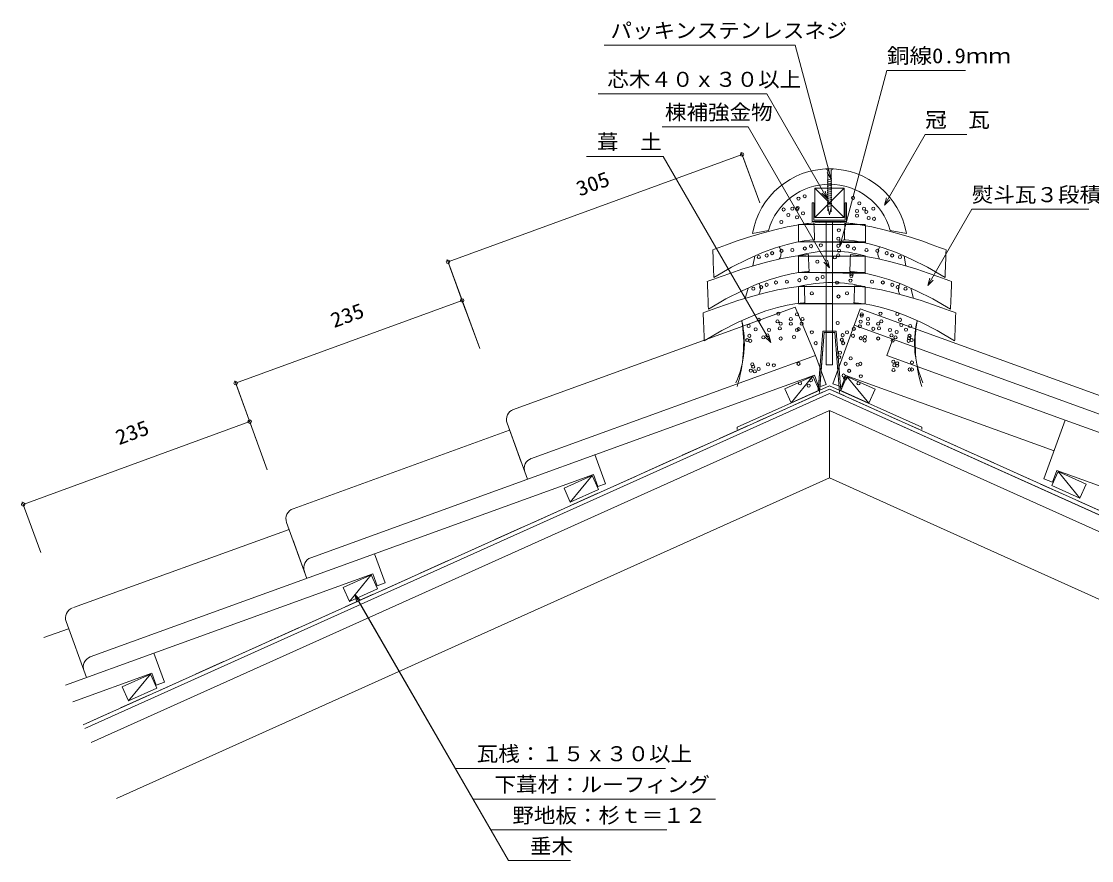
# Model space of a CAD drawing. Units: millimetres, scale not verified. Extents: x -786 to 785, y -406 to 412.
# Drawn here: x -786 to 257, y -406 to 412 of the extents above; entities that cross this region are included whole.
import ezdxf
from ezdxf.enums import TextEntityAlignment as Align

# ---------------------------------------------------------------- set-up
doc = ezdxf.new("R2010")
doc.units = ezdxf.units.MM
doc.header["$LTSCALE"] = 10
doc.linetypes.add('DASHED1', pattern=[1.8, 1.2, -0.6])
doc.linetypes.add('DASHED3', pattern=[4, 3, -1])
for name, color, linetype, lineweight in [('0-0_LAYER001', 2, 'Continuous', 18), ('0-1_LAYER002', 7, 'Continuous', 18), ('0-2_LAYER003', 2, 'Continuous', 18), ('0-3_LAYER004', 2, 'DASHED3', 18), ('0-4_LAYER005', 4, 'Continuous', 18), ('0-5_LAYER006', 2, 'Continuous', 18), ('0-6_LAYER007', 2, 'Continuous', 18)]:
    doc.layers.add(name, color=color, linetype=linetype, lineweight=lineweight)
doc.styles.add('ＭＳ ゴシック', font='')
doc.styles.get('ＭＳ ゴシック').set_extended_font_data('MS Gothic')

msp = doc.modelspace()

# ---------------------------------------------------------------- linework, layer by layer
at = {"layer": '0-0_LAYER001'}
for p, q in [((-83.8, 282.02), (-370.3, 177.4)), ((-84.66, 284.37), (-66.65, 235.06)), ((36.39, 195.87), (-28.67, 196.94)), ((-371.16, 179.75), (-353.15, 130.44)), ((-71.53, 183.12), (-73.23, 173.42)), ((74.18, 183.12), (75.88, 173.42)), ((-28.67, 167), (36.05, 166.17)), ((-78.03, 151.74), (-80.67, 141.81)), ((80.68, 151.74), (83.33, 141.81)), ((-577.32, 59.22), (-356.58, 139.83)), ((-357.44, 142.18), (-339.43, 92.86)), ((36.05, 136.45), (-28.67, 137.13)), ((63.01, 102.1), (57.21, 86.12)), ((231.12, 23.03), (57.21, 86.12)), ((-14.75, 66.06), (-35.95, 40.06)), ((18.41, 65.6), (45.76, 53.26)), ((-578.18, 61.57), (-560.17, 12.26)), ((45.76, 53.26), (39.59, 39.59)), ((39.59, 39.59), (12.24, 51.92)), ((1.33, 32.58), (1.33, -33.21)), ((-784.34, -58.96), (-563.6, 21.65)), ((-564.46, 24), (-546.45, -25.32)), ((-229.96, -30.8), (-251.16, -56.79)), ((224.16, -27.02), (251.51, -39.33)), ((245.36, -53.01), (218, -40.7)), ((251.51, -39.33), (245.36, -53.01)), ((-785.2, -56.61), (-767.19, -105.92)), ((-445.17, -127.66), (-466.37, -153.65)), ((-461.12, -146.97), (-311.43, -406.23)), ((-660.37, -224.52), (-681.57, -250.51)), ((-363.36, -316.29), (-158.54, -316.29)), ((-346.05, -346.27), (-109.71, -346.27)), ((-328.68, -376.37), (-157.01, -376.37)), ((-311.43, -406.23), (-250.88, -406.23))]:
    msp.add_line(p, q, dxfattribs=at)
at = {"layer": '0-0_LAYER001', "color": 4}
for p, q in [((-13.81, 215.44), (-26.72, 213.9)), ((16.46, 215.44), (29.38, 213.9)), ((-19.15, 184.56), (-32.06, 183.02)), ((21.8, 184.56), (34.71, 183.02)), ((-23.18, 153.99), (-36.1, 152.44)), ((25.84, 153.99), (38.75, 152.44)), ((-307.42, 33.21), (-32, 133.13)), ((-12.31, 86.25), (-32, 133.13)), ((31.21, 131.73), (4.66, 58.56)), ((299.12, 34.53), (31.21, 131.73)), ((290.27, 19.65), (25.41, 115.75)), ((-290.1, -14.53), (-12.31, 86.25)), ((-1.97, 57.92), (-12.31, 86.25)), ((-504.04, -110.95), (-13.32, 67.08)), ((-13.32, 67.08), (-9.06, 55.35)), ((17.22, 66.77), (13.12, 55.49)), ((220.27, -6.89), (17.22, 66.77)), ((-1.97, 57.92), (-9.06, 55.35)), ((13.12, 55.49), (4.66, 58.56)), ((231.12, 23.03), (210.38, -34.16)), ((495.98, -73.06), (231.12, 23.03)), ((-521.36, -63.21), (-310.38, 13.33)), ((-312.77, 20.21), (-292.96, -34.38)), ((-312.77, 20.21), (-298.99, -17.76)), ((-216.82, -38.83), (-227.16, -10.5)), ((-718.91, -207.72), (-228.52, -29.8)), ((-228.52, -29.8), (-224.26, -41.53)), ((222.93, -25.94), (218.84, -37.22)), ((425.98, -99.61), (222.93, -25.94)), ((-216.82, -38.83), (-224.26, -41.53)), ((210.38, -34.16), (218.84, -37.22)), ((-527.61, -76.55), (-507.81, -131.13)), ((-735.3, -159.64), (-525.23, -83.43)), ((-521.58, -93.17), (-507.81, -131.13)), ((-431.66, -135.59), (-442.01, -107.26)), ((-656.85, -204.01), (-443.72, -126.68)), ((-443.72, -126.68), (-439.46, -138.42)), ((-431.66, -135.59), (-439.46, -138.42)), ((-742.46, -173.3), (-722.66, -227.88)), ((-742.46, -173.3), (-722.66, -227.88)), ((-764.04, -188.88), (-740.08, -180.18)), ((-743.14, -235.32), (-656.85, -204.01)), ((-646.51, -232.34), (-656.85, -204.01)), ((-735.87, -251.48), (-658.92, -223.57)), ((-658.92, -223.57), (-654.66, -235.3)), ((-646.51, -232.34), (-654.66, -235.3))]:
    msp.add_line(p, q, dxfattribs=at)
at = {"layer": '0-0_LAYER001'}
for points in [[(2.95, 258.1), (-32.06, 388.73), (-218.24, 388.73)], [(11.36, 192.55), (57.33, 364.12), (133.83, 364.12)], [(-0.91, 239.08), (-59.82, 341.12), (-224.06, 341.12)], [(1.33, 171.69), (-77.99, 309.07), (-161.77, 309.07)], [(54.84, 232.61), (94.68, 301.62), (135.18, 301.62)], [(-55.89, 98.75), (-160.62, 280.15), (-235.32, 280.15)], [(2.95, 265.6), (2.95, 258.1), (-0.8, 264.59)], [(-2.85, 246.33), (-0.91, 239.08), (-6.21, 244.39)], [(60.15, 237.92), (54.84, 232.61), (56.78, 239.86)], [(97.11, 154.39), (140.03, 228.72), (254.03, 228.72)], [(15.11, 199.04), (11.36, 192.55), (11.36, 200.05)], [(-0.62, 178.93), (1.33, 171.69), (-3.98, 176.99)], [(102.42, 159.69), (97.11, 154.39), (99.05, 161.63)], [(-57.83, 105.99), (-55.89, 98.75), (-61.19, 104.05)], [(12.24, 51.92), (18.41, 65.6), (39.59, 39.59)], [(218, -40.7), (224.16, -27.02), (245.36, -53.01)], [(-459.18, -154.21), (-461.12, -146.97), (-455.82, -152.27)]]:
    msp.add_lwpolyline(points, dxfattribs=at)
at = {"layer": '0-0_LAYER001', "color": 4}
for points in [[(-13.81, 215.44), (-13.79, 214.98), (-13.74, 213.71), (-13.67, 211.85), (-13.58, 209.59), (-13.49, 207.13), (-13.39, 204.67), (-13.3, 202.41), (-13.23, 200.55), (-13.18, 199.29), (-13.16, 198.82), (-14.31, 198.8), (-17.68, 198.57), (-23.16, 197.91), (-30.64, 196.6), (-40, 194.39), (-51.15, 191.07), (-63.96, 186.41), (-78.33, 180.17), (-94.15, 172.12), (-111.3, 162.05), (-111.33, 162.8), (-111.41, 164.86), (-111.52, 167.89), (-111.67, 171.57), (-111.82, 175.57), (-111.98, 179.58), (-112.12, 183.26), (-112.24, 186.29), (-112.32, 188.34), (-112.35, 189.1), (-110.7, 189.75), (-106.07, 191.53), (-98.87, 194.18), (-89.56, 197.44), (-78.58, 201.06), (-66.35, 204.77), (-53.32, 208.33), (-39.93, 211.46), (-26.61, 213.92)], [(16.46, 215.44), (16.44, 214.98), (16.4, 213.71), (16.32, 211.85), (16.24, 209.59), (16.14, 207.13), (16.04, 204.67), (15.96, 202.41), (15.89, 200.55), (15.84, 199.29), (15.82, 198.82), (16.97, 198.8), (20.33, 198.57), (25.81, 197.91), (33.29, 196.6), (42.66, 194.39), (53.8, 191.07), (66.62, 186.41), (80.98, 180.17), (96.8, 172.12), (113.95, 162.05), (113.98, 162.8), (114.06, 164.86), (114.18, 167.89), (114.32, 171.57), (114.47, 175.57), (114.63, 179.58), (114.77, 183.26), (114.89, 186.29), (114.97, 188.34), (115, 189.1), (113.36, 189.75), (108.72, 191.53), (101.53, 194.18), (92.22, 197.44), (81.23, 201.06), (69, 204.77), (55.97, 208.33), (42.58, 211.46), (29.26, 213.92)], [(-19.15, 184.56), (-19.13, 184.1), (-19.08, 182.83), (-19.01, 180.97), (-18.92, 178.71), (-18.82, 176.25), (-18.73, 173.79), (-18.64, 171.53), (-18.57, 169.67), (-18.52, 168.4), (-18.5, 167.94), (-19.65, 167.91), (-23.02, 167.69), (-28.5, 167.03), (-35.97, 165.72), (-45.34, 163.51), (-56.49, 160.19), (-69.3, 155.53), (-83.67, 149.29), (-99.48, 141.24), (-116.63, 131.17), (-116.66, 131.92), (-116.74, 133.98), (-116.86, 137.01), (-117, 140.69), (-117.16, 144.69), (-117.31, 148.7), (-117.46, 152.38), (-117.57, 155.41), (-117.65, 157.46), (-117.68, 158.22), (-116.04, 158.87), (-111.4, 160.65), (-104.21, 163.3), (-94.9, 166.56), (-83.91, 170.18), (-71.68, 173.89), (-58.66, 177.45), (-45.26, 180.58), (-31.95, 183.04)], [(21.8, 184.56), (21.78, 184.1), (21.73, 182.83), (21.66, 180.97), (21.57, 178.71), (21.48, 176.25), (21.38, 173.79), (21.29, 171.53), (21.22, 169.67), (21.17, 168.4), (21.16, 167.94), (22.3, 167.91), (25.67, 167.69), (31.15, 167.03), (38.63, 165.72), (47.99, 163.51), (59.14, 160.19), (71.95, 155.53), (86.32, 149.29), (102.14, 141.24), (119.29, 131.17), (119.32, 131.92), (119.4, 133.98), (119.51, 137.01), (119.66, 140.69), (119.81, 144.69), (119.97, 148.7), (120.11, 152.38), (120.23, 155.41), (120.31, 157.46), (120.34, 158.22), (118.69, 158.87), (114.06, 160.65), (106.86, 163.3), (97.55, 166.56), (86.57, 170.18), (74.34, 173.89), (61.31, 177.45), (47.92, 180.58), (34.6, 183.04)], [(-23.18, 153.99), (-23.16, 153.52), (-23.11, 152.26), (-23.04, 150.4), (-22.96, 148.13), (-22.86, 145.67), (-22.76, 143.21), (-22.68, 140.95), (-22.6, 139.09), (-22.56, 137.83), (-22.54, 137.36), (-23.68, 137.34), (-27.05, 137.11), (-32.53, 136.46), (-40.01, 135.14), (-49.38, 132.94), (-60.52, 129.62), (-73.34, 124.95), (-87.7, 118.71), (-103.52, 110.67), (-120.67, 100.59), (-120.7, 101.35), (-120.78, 103.4), (-120.9, 106.43), (-121.04, 110.11), (-121.19, 114.12), (-121.35, 118.12), (-121.49, 121.8), (-121.61, 124.83), (-121.69, 126.89), (-121.72, 127.64), (-120.08, 128.29), (-115.44, 130.07), (-108.25, 132.72), (-98.94, 135.98), (-87.95, 139.6), (-75.72, 143.32), (-62.69, 146.87), (-49.3, 150), (-35.98, 152.46)], [(25.84, 153.99), (25.82, 153.52), (25.77, 152.26), (25.7, 150.4), (25.61, 148.13), (25.51, 145.67), (25.42, 143.21), (25.33, 140.95), (25.26, 139.09), (25.21, 137.83), (25.19, 137.36), (26.34, 137.34), (29.71, 137.11), (35.19, 136.46), (42.66, 135.14), (52.03, 132.94), (63.18, 129.62), (75.99, 124.95), (90.36, 118.71), (106.17, 110.67), (123.32, 100.59), (123.35, 101.35), (123.43, 103.4), (123.55, 106.43), (123.69, 110.11), (123.85, 114.12), (124, 118.12), (124.15, 121.8), (124.26, 124.83), (124.34, 126.89), (124.37, 127.64), (122.73, 128.29), (118.09, 130.07), (110.9, 132.72), (101.59, 135.98), (90.6, 139.6), (78.38, 143.32), (65.35, 146.87), (51.95, 150), (38.64, 152.46)]]:
    msp.add_lwpolyline(points, dxfattribs=at)
at = {"layer": '0-0_LAYER001'}
for points in [[(-35.95, 40.06), (-8.59, 52.38), (-14.75, 66.06), (-42.11, 53.74)], [(-251.16, -56.79), (-223.8, -44.48), (-229.96, -30.8), (-257.31, -43.11)], [(-466.37, -153.65), (-439.01, -141.34), (-445.17, -127.66), (-472.52, -139.97)], [(-681.57, -250.51), (-654.22, -238.2), (-660.37, -224.52), (-687.73, -236.83)]]:
    msp.add_lwpolyline(points, close=True, dxfattribs=at)
for centre in [(-83.8, 282.02), (-370.3, 177.4), (-356.58, 139.83), (-577.32, 59.22), (-563.6, 21.65), (-784.34, -58.96)]:
    msp.add_circle(centre, 1.7, dxfattribs=at)
for centre, start, end in [((-221.24, 97.74), 342.49919, 9.13908), ((223.89, 97.74), 170.86092, 197.50081)]:
    msp.add_arc(centre, 139, start, end, dxfattribs=at)
at = {"layer": '0-0_LAYER001', "linetype": 'DASHED1'}
msp.add_arc((223.89, 97.74), 139, 170.86092, 197.5008, dxfattribs=at)
at = {"layer": '0-0_LAYER001', "color": 4}
for centre in [(-302.99, 23.75), (-285.67, -23.99), (-517.84, -73), (-500.52, -120.74), (-732.68, -169.76), (-715.36, -217.49)]:
    msp.add_arc(centre, 10.4, 109.94091, 199.94091, dxfattribs=at)
at = {"layer": '0-1_LAYER002'}
for p, q in [((-218.24, 388.73), (-32.06, 388.73)), ((11.36, 192.55), (57.33, 364.12)), ((57.33, 364.12), (133.83, 364.12)), ((-224.06, 341.12), (-59.82, 341.12)), ((-0.91, 239.08), (-59.82, 341.12)), ((-161.77, 309.07), (-77.99, 309.07)), ((54.84, 232.61), (94.68, 301.62)), ((94.68, 301.62), (135.18, 301.62)), ((-83.8, 282.02), (-370.3, 177.4)), ((-84.39, 283.62), (-66.65, 235.06)), ((-235.32, 280.15), (-160.62, 280.15)), ((-55.89, 98.75), (-160.62, 280.15)), ((2.95, 258.1), (-0.8, 264.59)), ((-12.97, 249.17), (-12.97, 220.53)), ((-12.97, 249.17), (15.67, 220.53)), ((15.67, 249.17), (-12.97, 220.53)), ((18.06, 235.05), (16.69, 235.05)), ((18.06, 235.05), (18.06, 216.64)), ((97.11, 154.39), (140.03, 228.72)), ((140.03, 228.72), (254.03, 228.72)), ((-28.67, 213.68), (-28.67, 196.94)), ((-28.67, 213.68), (36.39, 213.68)), ((11.36, 200.05), (11.36, 192.55)), ((11.36, 192.55), (15.11, 199.04)), ((-370.88, 179), (-339.43, 92.86)), ((-28.67, 183.67), (-28.67, 167)), ((34.71, 183.02), (-28.67, 183.02)), ((36.05, 166.17), (36.05, 183.02)), ((-28.67, 167), (36.05, 167)), ((1.33, 171.69), (-3.98, 176.99)), ((36.05, 153.09), (36.05, 136.45)), ((-356.58, 139.83), (-577.32, 59.22)), ((-358.17, 139.25), (-356.58, 139.83)), ((36.05, 136.45), (-28.67, 136.45)), ((-55.89, 98.75), (-57.83, 105.99)), ((-9.61, 51.92), (-5.19, 109.81)), ((-8.2, 52.42), (-3.93, 108.45)), ((-5.19, 109.81), (7.9, 109.81)), ((6.63, 108.45), (-3.93, 108.45)), ((-1.72, 108.45), (4.42, 108.45)), ((6.63, 108.45), (11.08, 50.12)), ((7.9, 109.81), (12.31, 52.06)), ((-55.89, 98.75), (-61.19, 104.05)), ((-14.75, 66.06), (-42.11, 53.74)), ((-14.75, 66.06), (-35.95, 40.06)), ((18.41, 65.6), (39.59, 39.59)), ((-725.82, -273.8), (1.33, 53.42)), ((-577.9, 60.82), (-546.45, -25.32)), ((1.33, 56.71), (91.33, 16.21)), ((1.33, 53.42), (745.08, -281.27)), ((1.33, 49.03), (-724.18, -277.45)), ((1.33, 32.58), (745.08, -302.11)), ((1.33, 32.58), (1.33, -33.21)), ((-563.6, 21.65), (-784.34, -58.96)), ((91.33, 16.21), (91.33, 14.01)), ((-251.16, -56.79), (-229.96, -30.8)), ((224.16, -27.02), (245.36, -53.01)), ((745.08, -367.9), (1.33, -33.21)), ((-785.2, -56.61), (-767.19, -105.92)), ((-466.37, -153.65), (-445.17, -127.66)), ((-461.12, -146.97), (-459.18, -154.21)), ((-461.12, -146.97), (-455.82, -152.27)), ((-461.01, -147.08), (-311.43, -406.23)), ((-681.57, -250.51), (-660.37, -224.52)), ((-363.36, -316.29), (-158.54, -316.29)), ((-346.05, -346.27), (-109.71, -346.27)), ((-328.68, -376.37), (-157.01, -376.37)), ((-311.43, -406.23), (-250.88, -406.23))]:
    msp.add_line(p, q, dxfattribs=at)
at = {"layer": '0-1_LAYER002', "color": 2}
for p, q in [((-2.48, 268.21), (5.19, 268.21)), ((-0.24, 266.83), (-2.48, 268.21)), ((-0.24, 266.8), (-0.24, 227.12)), ((2.95, 266.83), (5.19, 268.21)), ((2.95, 266.83), (2.95, 226.22)), ((-0.91, 257.06), (3.61, 258.28)), ((-0.91, 255.07), (3.61, 256.28)), ((-0.91, 253.07), (3.61, 254.28)), ((-0.91, 251.07), (3.61, 252.28)), ((-0.91, 249.07), (3.61, 250.28)), ((-12.97, 220.53), (-12.97, 249.17)), ((-12.97, 220.53), (15.67, 249.17)), ((-12.97, 249.17), (15.67, 249.17)), ((-12.97, 249.17), (15.67, 220.53)), ((-0.91, 247.07), (3.61, 248.29)), ((-0.91, 245.08), (3.61, 246.29)), ((-0.91, 243.08), (3.61, 244.29)), ((-0.91, 241.08), (3.61, 242.29)), ((-0.91, 239.08), (3.61, 240.29)), ((-15.35, 216.64), (-15.35, 235.05)), ((-15.35, 235.05), (-13.99, 235.05)), ((-13.99, 218.01), (-13.99, 235.05)), ((-0.91, 237.08), (3.61, 238.3)), ((-0.91, 235.09), (3.61, 236.3)), ((-0.91, 233.09), (3.61, 234.3)), ((-0.91, 231.09), (3.61, 232.3)), ((-0.24, 231.27), (1.54, 223.34)), ((1.54, 223.34), (2.95, 230.37)), ((18.06, 216.64), (18.06, 235.05)), ((-28.67, 213.68), (-28.67, 196.94)), ((18.06, 216.64), (-15.35, 216.64)), ((16.69, 218.01), (-13.99, 218.01)), ((-1.72, 216.64), (-1.72, 76.98)), ((4.42, 216.64), (4.42, 76.98)), ((36.39, 212.93), (36.39, 195.87)), ((-28.67, 183.67), (-28.67, 167)), ((36.05, 183.26), (36.05, 166.17)), ((-28.67, 153.5), (-28.67, 137.13)), ((36.05, 153.09), (36.05, 136.45)), ((-5.19, 109.81), (-9.62, 51.78)), ((-3.93, 108.45), (-8.39, 49.98)), ((-5.19, 109.81), (7.9, 109.81)), ((6.63, 108.45), (-3.93, 108.45)), ((6.63, 108.45), (11.08, 50.12)), ((7.9, 109.81), (12.3, 52.06)), ((-1.72, 76.98), (4.42, 76.98))]:
    msp.add_line(p, q, dxfattribs=at)
at = {"layer": '0-1_LAYER002'}
for points in [[(-32.06, 388.73), (2.95, 258.1), (2.95, 265.6)], [(-77.99, 309.07), (1.33, 171.69), (-0.62, 178.93)], [(-12.97, 249.17), (15.67, 249.17), (15.67, 220.53), (-12.97, 220.53)], [(-2.85, 246.33), (-0.91, 239.08), (-6.21, 244.39)], [(56.78, 239.86), (54.84, 232.61), (60.15, 237.92)], [(-15.35, 235.05), (-13.99, 235.05), (-13.99, 218.01), (16.69, 218.01), (16.69, 235.05)], [(17.82, 216.64), (-15.35, 216.64), (-15.35, 235.05), (-13.99, 235.05)], [(-28.67, 196.94), (36.39, 196.94), (36.39, 212.93)], [(4.42, 216.64), (4.42, 76.98), (-1.72, 76.98), (-1.72, 216.64)], [(99.05, 161.63), (97.11, 154.39), (102.42, 159.69)], [(-28.67, 137.13), (-28.67, 153.5), (36.05, 153.5)], [(-14.75, 66.06), (-8.59, 52.38), (-35.95, 40.06)], [(1.33, 56.71), (-88.67, 16.21), (-88.67, 14.01)], [(-42.11, 53.74), (-35.95, 40.06), (-8.2, 52.42)], [(-8.39, 49.98), (-8.2, 52.42), (-7.95, 55.75)], [(1.33, 49.03), (745.08, -285.66), (745.08, -281.27)], [(-718.03, -291.13), (1.33, 32.58), (1.33, -33.21), (-693.4, -345.84)]]:
    msp.add_lwpolyline(points, dxfattribs=at)
at = {"layer": '0-1_LAYER002', "color": 2}
for points in [[(15.67, 249.17), (15.67, 220.53), (-12.97, 220.53)], [(16.69, 218.01), (16.69, 235.05), (18.06, 235.05)]]:
    msp.add_lwpolyline(points, dxfattribs=at)
at = {"layer": '0-1_LAYER002'}
for points in [[(18.41, 65.6), (12.3, 52.06), (39.59, 39.59), (45.76, 53.26)], [(-251.16, -56.79), (-257.31, -43.11), (-229.96, -30.8), (-223.8, -44.48)], [(224.16, -27.02), (218, -40.7), (245.36, -53.01), (251.51, -39.33)], [(-466.37, -153.65), (-472.52, -139.97), (-445.17, -127.66), (-439.01, -141.34)], [(-681.57, -250.51), (-687.73, -236.83), (-660.37, -224.52), (-654.22, -238.2)]]:
    msp.add_lwpolyline(points, close=True, dxfattribs=at)
for centre, radius, start, end in [((-56.52, 186.02), 10.7, 327.33909, 36.35613), ((59.17, 186.02), 10.7, 143.64387, 212.66091), ((-75.8, 150.98), 9.95, 331.46711, 32.93809), ((78.46, 150.98), 9.95, 147.06191, 208.53289), ((-178.48, 98.32), 96.89, 336.33175, 12.82439), ((181.14, 98.32), 96.89, 167.17561, 203.66825)]:
    msp.add_arc(centre, radius, start, end, dxfattribs=at)
at = {"layer": '0-2_LAYER003'}
for p, q in [((-724.18, -277.45), (1.33, 49.03)), ((745.08, -285.66), (1.33, 49.03)), ((-718.03, -291.13), (1.33, 32.58)), ((745.08, -302.11), (1.33, 32.58)), ((-693.4, -345.84), (1.33, -33.21)), ((745.08, -367.9), (1.33, -33.21))]:
    msp.add_line(p, q, dxfattribs=at)
at = {"layer": '0-3_LAYER004'}
for p in [(-725.82, -273.8), (745.08, -281.27)]:
    msp.add_line(p, (1.33, 53.42), dxfattribs=at)
at = {"layer": '0-4_LAYER005'}
for p, q in [((-73.67, 205.14), (-57.92, 208.14)), ((60.57, 208.14), (76.33, 205.14))]:
    msp.add_line(p, q, dxfattribs=at)
for centre, radius, start, end in [((1.33, 191.99), 76.14, 9.93945, 170.06054), ((1.33, 191.64), 61.5, 15.56273, 164.43727)]:
    msp.add_arc(centre, radius, start, end, dxfattribs=at)
at = {"layer": '0-5_LAYER006'}
for centre in [(-28.85, 239.12), (-22.78, 241.4), (24.29, 239.88), (-43.28, 228.49), (-34.93, 229.25), (-30.19, 228.82), (-29.61, 230.01), (30.36, 234.56), (34.92, 229.25), (44.03, 229.25), (-38.72, 223.18), (-30.37, 220.9), (-24.4, 224.8), (28.08, 226.97), (28.08, 222.42), (37.19, 226.21), (39.47, 220.14), (44.79, 219.38), (-45.55, 216.34), (10.5, 208.19), (9.94, 199.98), (-45.42, 188.21), (-34.79, 188.97), (-22.64, 190.49), (-16.57, 192.76), (-7.05, 193.63), (9.94, 193.07), (10.62, 188.27), (19.22, 192.76), (25.3, 190.49), (37.44, 188.97), (48.07, 188.21), (-67.43, 182.14), (-59.84, 183.65), (-54.53, 185.93), (-10.5, 177.58), (6.61, 181.75), (9.86, 183.71), (57.18, 185.93), (62.5, 183.65), (70.09, 182.14), (-59.87, 155.05), (-50.76, 157.33), (-40.13, 158.09), (-27.98, 159.61), (-21.91, 161.88), (-10.5, 160.88), (-5.21, 162.64), (8.62, 157.21), (21.88, 159.17), (22.64, 163.72), (22.77, 165.25), (42.78, 158.09), (53.41, 157.33), (62.52, 155.05), (-72.77, 151.26), (-65.18, 152.77), (-15.83, 146.7), (18.49, 146.7), (67.83, 152.77), (75.43, 151.26), (10.12, 143.69), (-48.48, 126.96), (-30.26, 126.2), (32.64, 125.01), (32.91, 126.2), (51.13, 126.96), (67.56, 126.53), (-77.33, 114.82), (-67.46, 120.89), (-49.24, 119.37), (-46.2, 117.09), (-36.33, 121.65), (-36.33, 117.09), (-25.7, 117.09), (-24.94, 121.65), (9.36, 117.92), (30.9, 114.59), (31.66, 119.14), (38.99, 121.65), (38.99, 117.09), (48.85, 117.09), (51.89, 119.37), (70.11, 120.89), (71.36, 115.91), (79.98, 114.82), (-76.68, 105.28), (-70.51, 111.72), (-63.02, 103.76), (-59.11, 105.71), (-57.59, 111.02), (-46.96, 112.54), (-33.3, 104.19), (-30.26, 111.02), (-28.74, 111.78), (-15.83, 108.79), (14.12, 105.95), (18.49, 108.79), (24.29, 105.32), (25.05, 112.16), (31.88, 103), (35.95, 104.19), (44.03, 112.11), (49.61, 112.54), (60.24, 111.02), (61.76, 105.71), (65.67, 103.76), (66.8, 109.07), (75.91, 111.35), (78.95, 103), (79.33, 105.28), (-78.84, 101.15), (-75.81, 100.39), (-46.2, 102.67), (-12.04, 98.16), (13.37, 101.39), (14.69, 98.16), (35.68, 100.72), (48.85, 102.67), (63, 100.72), (78.46, 100.39), (81.5, 101.15), (10.86, 84.36), (11.62, 88.92), (22.01, 83.31), (-73.71, 77.52), (-72.95, 75.25), (-67.64, 72.97), (-58.53, 77.52), (-52.86, 76.64), (-28.85, 77.99), (17.08, 77.99), (28.84, 77.23), (31.51, 77.99), (63.52, 80.04), (63.71, 71.92), (64.47, 76.47), (67.32, 78.52), (67.32, 76.25), (79.46, 72.45), (81.74, 79.28), (81.74, 72.45), (-75.23, 71.45), (-71.43, 70.69), (-16.71, 62.05), (15.18, 66.61), (16.7, 63.57), (20.49, 71.16), (31.88, 65.85), (-27.33, 59.01), (-18.98, 56.74), (29.6, 59.01)]:
    msp.add_circle(centre, 1.52, dxfattribs=at)
at = {"layer": '0-6_LAYER007'}
for p, q in [((-88.67, 16.21), (1.33, 56.71)), ((91.33, 16.21), (1.33, 56.71)), ((-88.67, 16.21), (-88.67, 14.01)), ((91.33, 16.21), (91.33, 14.01))]:
    msp.add_line(p, q, dxfattribs=at)
for centre, radius, start, end in [((1.72, 28.96), 187.2, 79.32823, 99.34517), ((2.95, 68.25), 119.68, 73.94615, 105.32263), ((2.84, 20.77), 136.43, 75.91273, 103.35595)]:
    msp.add_arc(centre, radius, start, end, dxfattribs=at)

# ---------------------------------------------------------------- texts
at = {"layer": '0-0_LAYER001', "color": 7, "style": 'ＭＳ ゴシック'}
for s, width, p in [('パッキンステンレスネジ', 1.05, (-212.06, 391.23)), ('銅線0.9ｍｍ', 1.1, (57.33, 366.62)), ('芯木４０ｘ３０以上', 1.05, (-215.12, 343.62)), ('棟補強金物', 1.05, (-158.99, 311.57)), ('冠\u3000瓦', 1.05, (94.68, 304.12)), ('葺\u3000土\u3000', 1.05, (-225.12, 282.65)), ('熨斗瓦３段積み', 1.05, (140.03, 231.22)), ('\u3000瓦桟：１５ｘ３０以上', 1.05, (-363.36, -313.79)), ('\u3000下葺材：ルーフィング', 1.05, (-346.05, -343.77)), ('\u3000野地板：杉ｔ＝１２', 1.05, (-328.68, -373.87)), ('\u3000垂木', 1.05, (-311.43, -403.73))]:
    msp.add_text(s, height=14.66, dxfattribs=dict(at, width=width)).set_placement(p, align=Align.BOTTOM_LEFT)
at = {"layer": '0-0_LAYER001', "color": 7, "style": 'ＭＳ ゴシック', "width": 1.1}
for s, p in [('305', (-240.67, 236.94)), ('235', (-479.97, 108.68)), ('235', (-689.55, -5.49))]:
    msp.add_text(s, height=14.66, rotation=20.061, dxfattribs=at).set_placement(p, align=Align.BOTTOM_LEFT)

doc.saveas('drawing.dxf')
